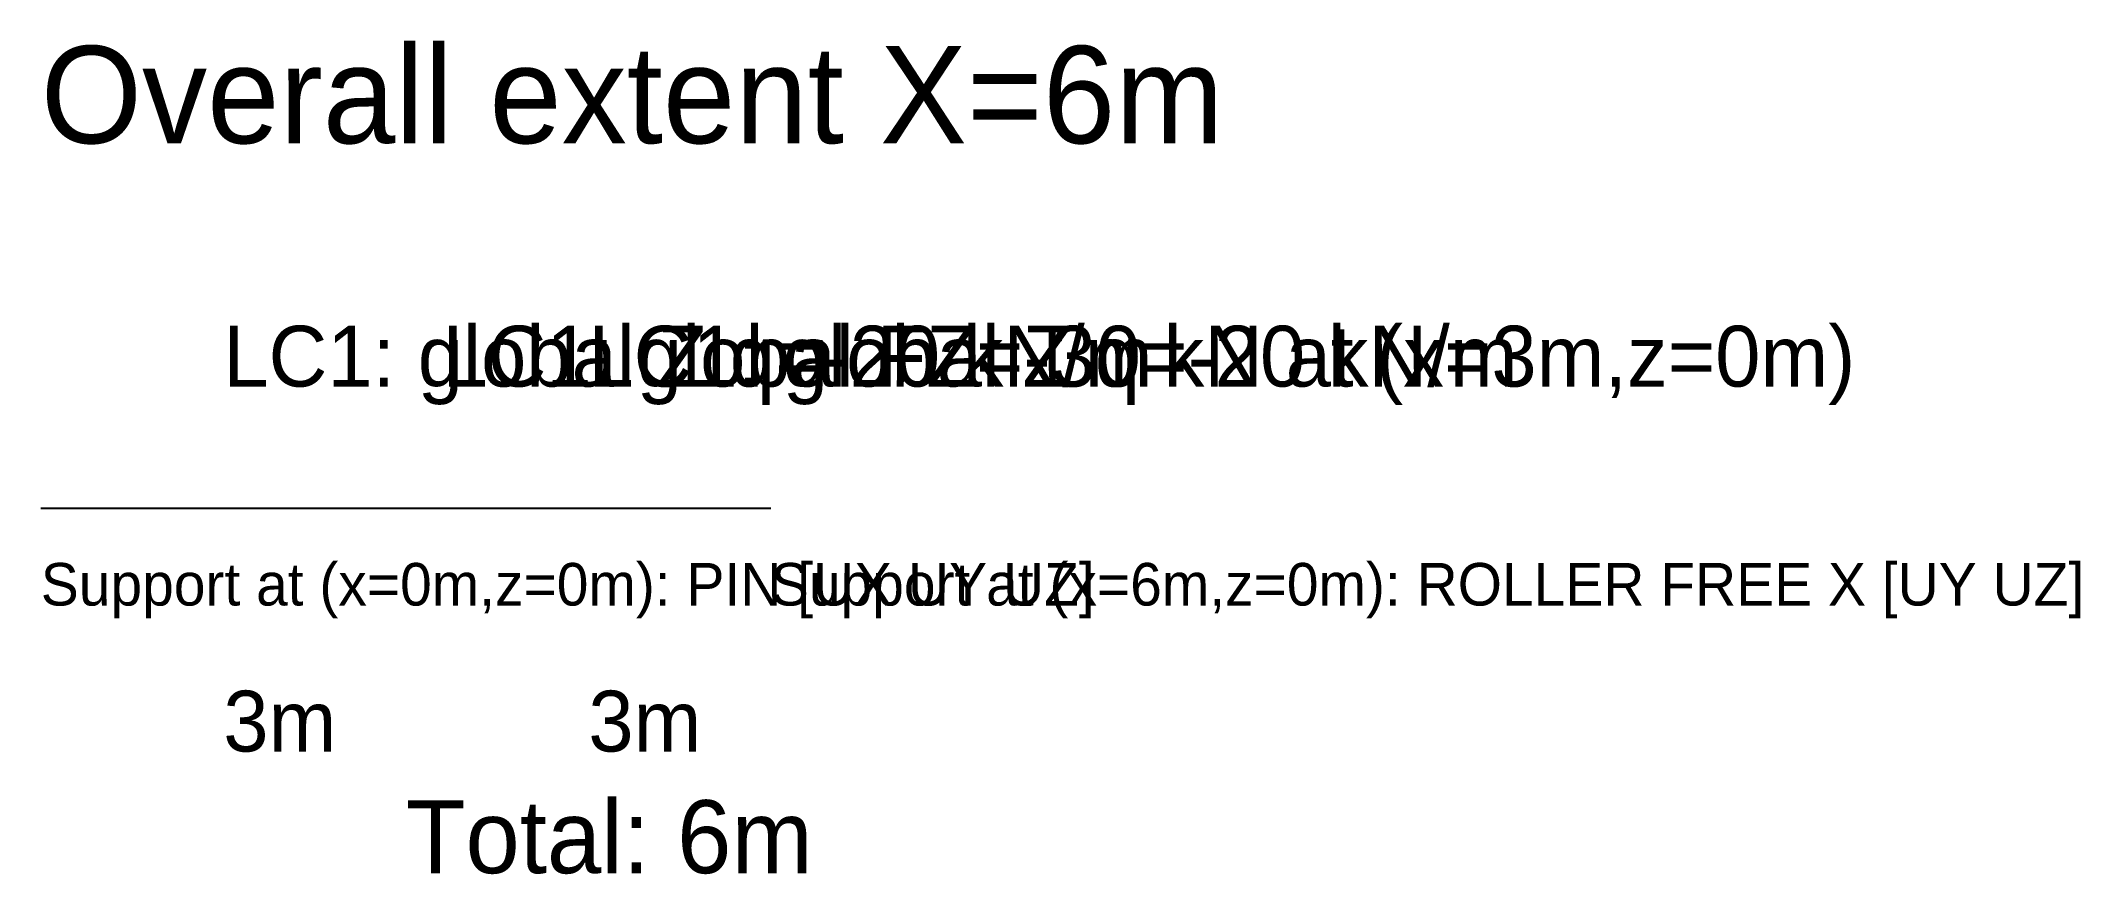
# Model space of a CAD drawing. Header units: metres. Extents: x 0 to 16.8, y -3 to 3.8.
import ezdxf

# ---------------------------------------------------------------- set-up
doc = ezdxf.new("R2010")
doc.units = ezdxf.units.M
for name, color, linetype in [('DIM', 5, 'CONTINUOUS'), ('LOAD', 1, 'CONTINUOUS'), ('STRUCT', 7, 'CONTINUOUS'), ('SUPPORT', 3, 'CONTINUOUS')]:
    doc.layers.add(name, color=color, linetype=linetype)

msp = doc.modelspace()

# ---------------------------------------------------------------- linework, layer by layer
at = {"layer": 'STRUCT'}
for p, q in [((0, 0), (3, 0)), ((3, 0), (6, 0))]:
    msp.add_line(p, q, dxfattribs=at)

# ---------------------------------------------------------------- texts
at = {"layer": 'DIM'}
for s, height, p in [('3m', 0.5, (1.5, -2)), ('3m', 0.5, (4.5, -2)), ('Total: 6m', 0.6, (3, -3))]:
    msp.add_text(s, height=height, dxfattribs=at).set_placement(p)
at = {"layer": 'LOAD'}
for s, p in [('LC1: global Z q=-20 kN/m', (1.5, 1)), ('LC1: global FZ=-30 kN at (x=3m,z=0m)', (3.3, 1)), ('LC1: global Z q=-20 kN/m', (4.5, 1))]:
    msp.add_text(s, height=0.5, dxfattribs=at).set_placement(p)
at = {"layer": 'SUPPORT'}
for s, p in [('Support at (x=0m,z=0m): PIN [UX UY UZ]', (0, -0.8)), ('Support at (x=6m,z=0m): ROLLER FREE X [UY UZ]', (6, -0.8))]:
    msp.add_text(s, height=0.35, dxfattribs=at).set_placement(p)
at = {"layer": 'TEXT'}
msp.add_text('Overall extent X=6m', height=0.8, dxfattribs=at).set_placement((0, 3))

doc.saveas('drawing.dxf')
